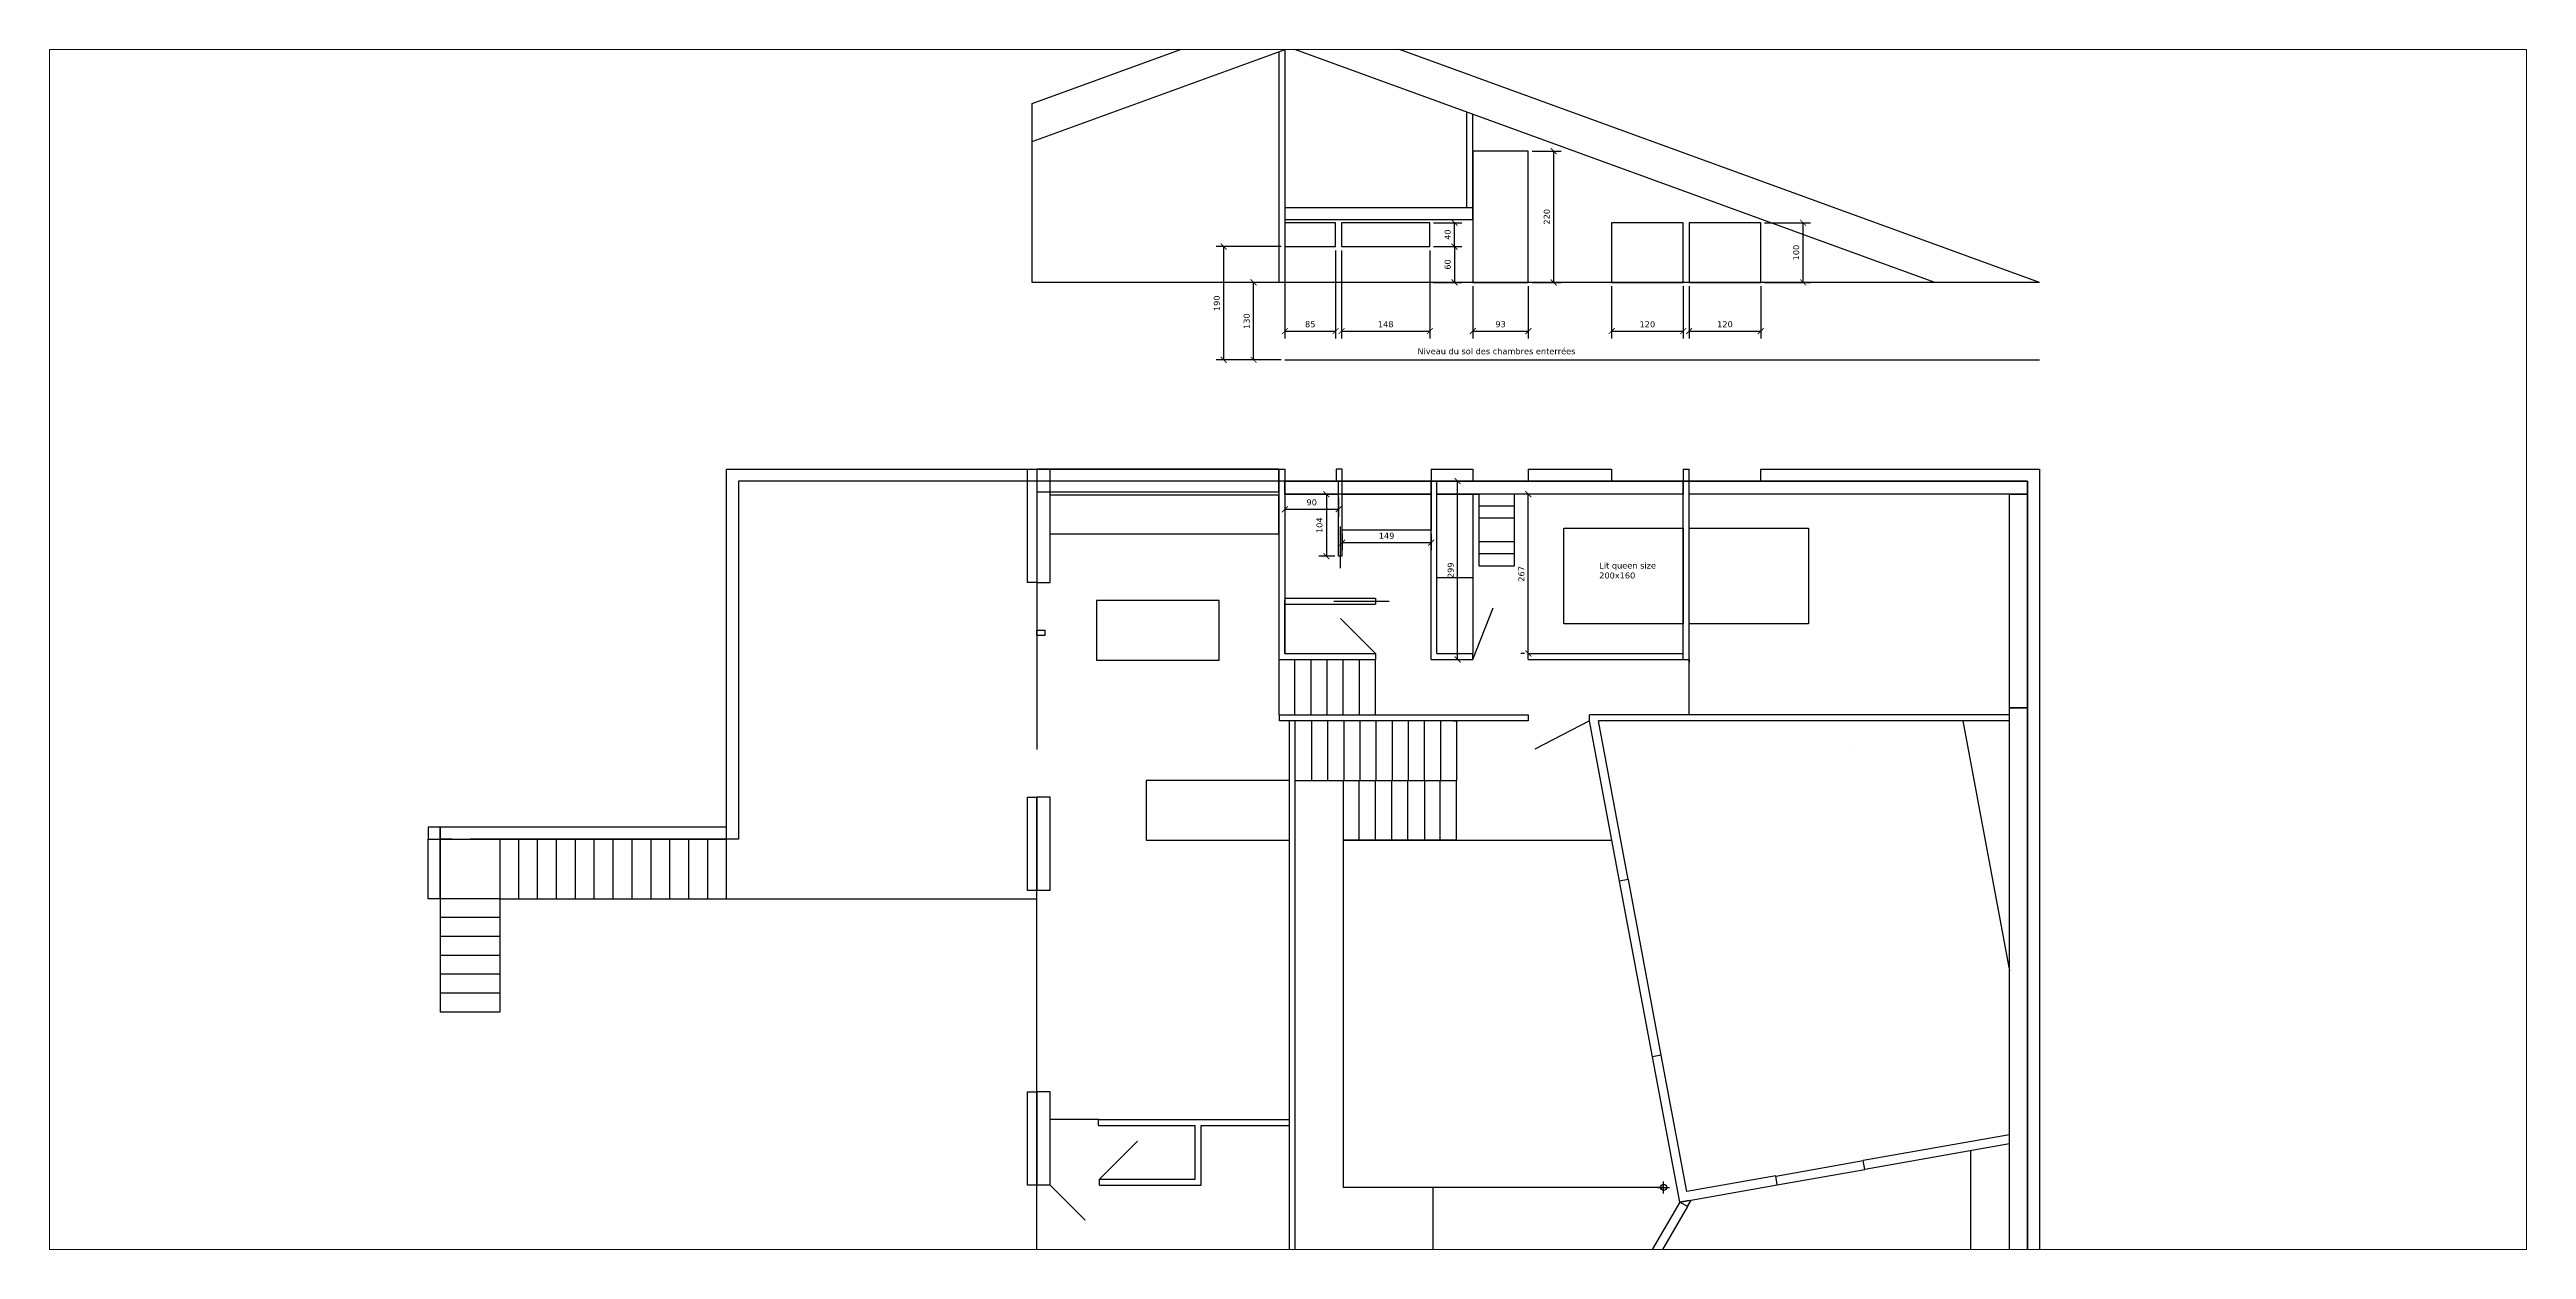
# Paper-space layout 'NiveauRDC' of a CAD drawing. Header units: centimetres. Extents: x -77 to 339, y 22 to 223.
# The model-space entities are those that its viewports show. They can reach past a viewport. Long polylines and large blocks are cut down to what shows.
import ezdxf

# ---------------------------------------------------------------- set-up
doc = ezdxf.new("R2010")
doc.units = ezdxf.units.CM
doc.header["$PDMODE"] = 34
doc.header["$PDSIZE"] = 100
for name, color, linetype in [('A-Roof', 2, 'Continuous'), ('A-terrasse-exterieur', 36, 'Continuous'), ('A-Wall', 30, 'Continuous'), ('AC-Calcul ratios', 4, 'Continuous'), ('Dimensions', 6, 'Continuous'), ('I-Cloison', 11, 'Continuous'), ('I-STAIRS', 44, 'Continuous'), ('IS-Ouate', 253, 'Continuous'), ('Isolant pourtour radier', 36, 'Continuous'), ('Mobilier PMR', 201, 'Continuous'), ('Mur de soutenement', 1, 'Continuous'), ('Portes', 3, 'Continuous'), ('Title Block', 250, 'Continuous')]:
    doc.layers.add(name, color=color, linetype=linetype)
doc.styles.add('Seb', font='Verdana.ttf')
doc.dimstyles.new('d', dxfattribs={"dimtxt": 1, "dimasz": 1, "dimexe": 1.25, "dimexo": 0.625, "dimtad": 1, "dimdec": 1, "dimlfac": 0.1, "dimtxsty": 'Seb', "dimblk": 'ARCHTICK', "dimblk1": 'ARCHTICK', "dimblk2": 'ARCHTICK', "dimcen": 2.5, "dimclrd": 256, "dimclre": 256, "dimadec": 0, "dimazin": 0, "dimtfac": 1, "dimtdec": 1, "dimtmove": 0, "dimatfit": 3, "dimldrblk": 'ARCHTICK', "dimfxl": 1, "dimlwd": -1, "dimlwe": -1, "dimarcsym": 0})

# ---------------------------------------------------------------- blocks, each defined once
blk = doc.blocks.new('_ArchTick')
at = {"color": 0, "linetype": 'ByBlock', "const_width": 0.15}
blk.add_lwpolyline([(-0.5, -0.5), (0.5, 0.5)], dxfattribs=at)
blk = doc.blocks.new('*D2676')
at = {"layer": 'Defpoints', "color": 0, "transparency": 16777216}
for p in [(668647, 79675), (669847, 79675), (669847, 78858)]:
    blk.add_point(p, dxfattribs=at)
at = {"layer": 'Dimensions', "transparency": 16777216}
for p, q in [((668647, 79612), (668647, 78733)), ((669847, 79612), (669847, 78733)), ((668647, 78858), (669847, 78858))]:
    blk.add_line(p, q, dxfattribs=at)
at = {"layer": 'Dimensions', "transparency": 16777216, "xscale": 100, "yscale": 100, "zscale": 100, "rotation": 180}
blk.add_blockref('_ArchTick', (668647, 78858), dxfattribs=at)
at = {"layer": 'Dimensions', "transparency": 16777216, "xscale": 100, "yscale": 100, "zscale": 100}
blk.add_blockref('_ArchTick', (669847, 78858), dxfattribs=at)
at = {"layer": 'Dimensions', "color": 0, "transparency": 16777216, "insert": (669247, 78973), "char_height": 100, "attachment_point": 5, "style": 'Seb'}
blk.add_mtext('120', dxfattribs=at)
blk = doc.blocks.new('*D2677')
at = {"layer": 'Defpoints', "color": 0, "transparency": 16777216}
for p in [(667347, 79675), (668547, 79675), (668547, 78858)]:
    blk.add_point(p, dxfattribs=at)
at = {"layer": 'Dimensions', "transparency": 16777216}
for p, q in [((667347, 79612), (667347, 78733)), ((668547, 79612), (668547, 78733)), ((667347, 78858), (668547, 78858))]:
    blk.add_line(p, q, dxfattribs=at)
at = {"layer": 'Dimensions', "transparency": 16777216, "xscale": 100, "yscale": 100, "zscale": 100, "rotation": 180}
blk.add_blockref('_ArchTick', (667347, 78858), dxfattribs=at)
at = {"layer": 'Dimensions', "transparency": 16777216, "xscale": 100, "yscale": 100, "zscale": 100}
blk.add_blockref('_ArchTick', (668547, 78858), dxfattribs=at)
at = {"layer": 'Dimensions', "color": 0, "transparency": 16777216, "insert": (667947, 78973), "char_height": 100, "attachment_point": 5, "style": 'Seb'}
blk.add_mtext('120', dxfattribs=at)
blk = doc.blocks.new('*D2678')
at = {"layer": 'Defpoints', "color": 0, "transparency": 16777216}
for p in [(665022, 79675), (665952, 79675), (665952, 78858)]:
    blk.add_point(p, dxfattribs=at)
at = {"layer": 'Dimensions', "transparency": 16777216}
for p, q in [((665022, 79612), (665022, 78733)), ((665952, 79612), (665952, 78733)), ((665022, 78858), (665952, 78858))]:
    blk.add_line(p, q, dxfattribs=at)
at = {"layer": 'Dimensions', "transparency": 16777216, "xscale": 100, "yscale": 100, "zscale": 100, "rotation": 180}
blk.add_blockref('_ArchTick', (665022, 78858), dxfattribs=at)
at = {"layer": 'Dimensions', "transparency": 16777216, "xscale": 100, "yscale": 100, "zscale": 100}
blk.add_blockref('_ArchTick', (665952, 78858), dxfattribs=at)
at = {"layer": 'Dimensions', "color": 0, "transparency": 16777216, "insert": (665487, 78973), "char_height": 100, "attachment_point": 5, "style": 'Seb'}
blk.add_mtext('93', dxfattribs=at)
blk = doc.blocks.new('*D2679')
at = {"layer": 'Defpoints', "color": 0, "transparency": 16777216}
for p in [(662822, 80275), (664302, 80275), (664302, 78858)]:
    blk.add_point(p, dxfattribs=at)
at = {"layer": 'Dimensions', "transparency": 16777216}
for p, q in [((662822, 80212), (662822, 78733)), ((664302, 80212), (664302, 78733)), ((662822, 78858), (664302, 78858))]:
    blk.add_line(p, q, dxfattribs=at)
at = {"layer": 'Dimensions', "transparency": 16777216, "xscale": 100, "yscale": 100, "zscale": 100, "rotation": 180}
blk.add_blockref('_ArchTick', (662822, 78858), dxfattribs=at)
at = {"layer": 'Dimensions', "transparency": 16777216, "xscale": 100, "yscale": 100, "zscale": 100}
blk.add_blockref('_ArchTick', (664302, 78858), dxfattribs=at)
at = {"layer": 'Dimensions', "color": 0, "transparency": 16777216, "insert": (663562, 78973), "char_height": 100, "attachment_point": 5, "style": 'Seb'}
blk.add_mtext('148', dxfattribs=at)
blk = doc.blocks.new('*D2680')
at = {"layer": 'Defpoints', "color": 0, "transparency": 16777216}
for p in [(661872, 80275), (662722, 80275), (662722, 78858)]:
    blk.add_point(p, dxfattribs=at)
at = {"layer": 'Dimensions', "transparency": 16777216}
for p, q in [((661872, 80212), (661872, 78733)), ((662722, 80212), (662722, 78733)), ((661872, 78858), (662722, 78858))]:
    blk.add_line(p, q, dxfattribs=at)
at = {"layer": 'Dimensions', "transparency": 16777216, "xscale": 100, "yscale": 100, "zscale": 100, "rotation": 180}
blk.add_blockref('_ArchTick', (661872, 78858), dxfattribs=at)
at = {"layer": 'Dimensions', "transparency": 16777216, "xscale": 100, "yscale": 100, "zscale": 100}
blk.add_blockref('_ArchTick', (662722, 78858), dxfattribs=at)
at = {"layer": 'Dimensions', "color": 0, "transparency": 16777216, "insert": (662297, 78973), "char_height": 100, "attachment_point": 5, "style": 'Seb'}
blk.add_mtext('85', dxfattribs=at)
blk = doc.blocks.new('*D2681')
at = {"layer": 'Defpoints', "color": 0, "transparency": 16777216}
for p in [(664302, 80275), (664302, 79675), (664715, 79675)]:
    blk.add_point(p, dxfattribs=at)
at = {"layer": 'Dimensions', "transparency": 16777216}
for p, q in [((664364, 80275), (664840, 80275)), ((664715, 80275), (664715, 79675)), ((664364, 79675), (664840, 79675))]:
    blk.add_line(p, q, dxfattribs=at)
at = {"layer": 'Dimensions', "transparency": 16777216, "xscale": 100, "yscale": 100, "zscale": 100}
for p, rotation in [((664715, 80275), 90), ((664715, 79675), 270)]:
    blk.add_blockref('_ArchTick', p, dxfattribs=dict(at, rotation=rotation))
at = {"layer": 'Dimensions', "color": 0, "transparency": 16777216, "insert": (664600, 79975), "char_height": 100, "attachment_point": 5, "rotation": 90, "style": 'Seb'}
blk.add_mtext('60', dxfattribs=at)
blk = doc.blocks.new('*D2682')
at = {"layer": 'Defpoints', "color": 0, "transparency": 16777216}
for p in [(664302, 80675), (664715, 80675), (664302, 80275)]:
    blk.add_point(p, dxfattribs=at)
at = {"layer": 'Dimensions', "transparency": 16777216}
for p, q in [((664364, 80675), (664840, 80675)), ((664715, 80275), (664715, 80675)), ((664364, 80275), (664840, 80275))]:
    blk.add_line(p, q, dxfattribs=at)
at = {"layer": 'Dimensions', "transparency": 16777216, "xscale": 100, "yscale": 100, "zscale": 100}
for p, rotation in [((664715, 80675), 90), ((664715, 80275), 270)]:
    blk.add_blockref('_ArchTick', p, dxfattribs=dict(at, rotation=rotation))
at = {"layer": 'Dimensions', "color": 0, "transparency": 16777216, "insert": (664600, 80475), "char_height": 100, "attachment_point": 5, "rotation": 90, "style": 'Seb'}
blk.add_mtext('40', dxfattribs=at)
blk = doc.blocks.new('*D2683')
at = {"layer": 'Defpoints', "color": 0, "transparency": 16777216}
for p in [(665952, 81875), (666377, 81875), (665952, 79675)]:
    blk.add_point(p, dxfattribs=at)
at = {"layer": 'Dimensions', "transparency": 16777216}
for p, q in [((666014, 81875), (666502, 81875)), ((666377, 79675), (666377, 81875)), ((666014, 79675), (666502, 79675))]:
    blk.add_line(p, q, dxfattribs=at)
at = {"layer": 'Dimensions', "transparency": 16777216, "xscale": 100, "yscale": 100, "zscale": 100}
for p, rotation in [((666377, 81875), 90), ((666377, 79675), 270)]:
    blk.add_blockref('_ArchTick', p, dxfattribs=dict(at, rotation=rotation))
at = {"layer": 'Dimensions', "color": 0, "transparency": 16777216, "insert": (666262, 80775), "char_height": 100, "attachment_point": 5, "rotation": 90, "style": 'Seb'}
blk.add_mtext('220', dxfattribs=at)
blk = doc.blocks.new('*D2684')
at = {"layer": 'Defpoints', "color": 0, "transparency": 16777216}
for p in [(669847, 80675), (670556, 80675), (669847, 79675)]:
    blk.add_point(p, dxfattribs=at)
at = {"layer": 'Dimensions', "transparency": 16777216}
for p, q in [((669910, 80675), (670681, 80675)), ((670556, 79675), (670556, 80675)), ((669910, 79675), (670681, 79675))]:
    blk.add_line(p, q, dxfattribs=at)
at = {"layer": 'Dimensions', "transparency": 16777216, "xscale": 100, "yscale": 100, "zscale": 100}
for p, rotation in [((670556, 80675), 90), ((670556, 79675), 270)]:
    blk.add_blockref('_ArchTick', p, dxfattribs=dict(at, rotation=rotation))
at = {"layer": 'Dimensions', "color": 0, "transparency": 16777216, "insert": (670441, 80175), "char_height": 100, "attachment_point": 5, "rotation": 90, "style": 'Seb'}
blk.add_mtext('100', dxfattribs=at)
blk = doc.blocks.new('*D2685')
at = {"layer": 'Defpoints', "color": 0, "transparency": 16777216}
for p in [(662772, 76123), (662568, 75083), (662772, 75083)]:
    blk.add_point(p, dxfattribs=at)
at = {"layer": 'Dimensions', "transparency": 16777216}
for p, q in [((662709, 76123), (662443, 76123)), ((662568, 76123), (662568, 75083)), ((662709, 75083), (662443, 75083))]:
    blk.add_line(p, q, dxfattribs=at)
at = {"layer": 'Dimensions', "transparency": 16777216, "xscale": 100, "yscale": 100, "zscale": 100}
for p, rotation in [((662568, 76123), 90), ((662568, 75083), 270)]:
    blk.add_blockref('_ArchTick', p, dxfattribs=dict(at, rotation=rotation))
at = {"layer": 'Dimensions', "color": 0, "transparency": 16777216, "insert": (662453, 75603), "char_height": 100, "attachment_point": 5, "rotation": 90, "style": 'Seb'}
blk.add_mtext('104', dxfattribs=at)
blk = doc.blocks.new('*D2686')
at = {"layer": 'Defpoints', "color": 0, "transparency": 16777216}
for p in [(661872, 76123), (662772, 76123), (662772, 75872)]:
    blk.add_point(p, dxfattribs=at)
at = {"layer": 'Dimensions', "transparency": 16777216}
for p, q in [((661872, 76061), (661872, 75747)), ((662772, 76061), (662772, 75747)), ((661872, 75872), (662772, 75872))]:
    blk.add_line(p, q, dxfattribs=at)
at = {"layer": 'Dimensions', "transparency": 16777216, "xscale": 100, "yscale": 100, "zscale": 100, "rotation": 180}
blk.add_blockref('_ArchTick', (661872, 75872), dxfattribs=at)
at = {"layer": 'Dimensions', "transparency": 16777216, "xscale": 100, "yscale": 100, "zscale": 100}
blk.add_blockref('_ArchTick', (662772, 75872), dxfattribs=at)
at = {"layer": 'Dimensions', "color": 0, "transparency": 16777216, "insert": (662322, 75986), "char_height": 100, "attachment_point": 5, "style": 'Seb'}
blk.add_mtext('90', dxfattribs=at)
blk = doc.blocks.new('*D2687')
at = {"layer": 'Defpoints', "color": 0, "transparency": 16777216}
for p in [(662832, 75523), (664322, 75523), (664322, 75312)]:
    blk.add_point(p, dxfattribs=at)
at = {"layer": 'Dimensions', "transparency": 16777216}
for p, q in [((662832, 75461), (662832, 75187)), ((662832, 75312), (664322, 75312)), ((664322, 75461), (664322, 75187))]:
    blk.add_line(p, q, dxfattribs=at)
at = {"layer": 'Dimensions', "transparency": 16777216, "xscale": 100, "yscale": 100, "zscale": 100, "rotation": 180}
blk.add_blockref('_ArchTick', (662832, 75312), dxfattribs=at)
at = {"layer": 'Dimensions', "transparency": 16777216, "xscale": 100, "yscale": 100, "zscale": 100}
blk.add_blockref('_ArchTick', (664322, 75312), dxfattribs=at)
at = {"layer": 'Dimensions', "color": 0, "transparency": 16777216, "insert": (663577, 75427), "char_height": 100, "attachment_point": 5, "style": 'Seb'}
blk.add_mtext('149', dxfattribs=at)
blk = doc.blocks.new('*D2688')
at = {"layer": 'Defpoints', "color": 0, "transparency": 16777216}
for p in [(660847, 80275), (661872, 80275), (661872, 78375)]:
    blk.add_point(p, dxfattribs=at)
at = {"layer": 'Dimensions', "transparency": 16777216}
for p, q in [((661809, 80275), (660722, 80275)), ((660847, 78375), (660847, 80275)), ((661809, 78375), (660722, 78375))]:
    blk.add_line(p, q, dxfattribs=at)
at = {"layer": 'Dimensions', "transparency": 16777216, "xscale": 100, "yscale": 100, "zscale": 100}
for p, rotation in [((660847, 80275), 90), ((660847, 78375), 270)]:
    blk.add_blockref('_ArchTick', p, dxfattribs=dict(at, rotation=rotation))
at = {"layer": 'Dimensions', "color": 0, "transparency": 16777216, "insert": (660732, 79325), "char_height": 100, "attachment_point": 5, "rotation": 90, "style": 'Seb'}
blk.add_mtext('190', dxfattribs=at)
blk = doc.blocks.new('*D2689')
at = {"layer": 'Defpoints', "color": 0, "transparency": 16777216}
for p in [(661348, 79675), (661872, 79675), (661872, 78375)]:
    blk.add_point(p, dxfattribs=at)
at = {"layer": 'Dimensions', "transparency": 16777216}
for p, q in [((661809, 79675), (661223, 79675)), ((661348, 78375), (661348, 79675)), ((661809, 78375), (661223, 78375))]:
    blk.add_line(p, q, dxfattribs=at)
at = {"layer": 'Dimensions', "transparency": 16777216, "xscale": 100, "yscale": 100, "zscale": 100}
for p, rotation in [((661348, 79675), 90), ((661348, 78375), 270)]:
    blk.add_blockref('_ArchTick', p, dxfattribs=dict(at, rotation=rotation))
at = {"layer": 'Dimensions', "color": 0, "transparency": 16777216, "insert": (661233, 79025), "char_height": 100, "attachment_point": 5, "rotation": 90, "style": 'Seb'}
blk.add_mtext('130', dxfattribs=at)
blk = doc.blocks.new('*D2690')
at = {"layer": 'Defpoints', "color": 0, "transparency": 16777216}
for p in [(664322, 76343), (664766, 76343), (664322, 73353)]:
    blk.add_point(p, dxfattribs=at)
at = {"layer": 'Dimensions', "transparency": 16777216}
for p, q in [((664384, 76343), (664891, 76343)), ((664766, 73353), (664766, 76343)), ((664384, 73353), (664891, 73353))]:
    blk.add_line(p, q, dxfattribs=at)
at = {"layer": 'Dimensions', "transparency": 16777216, "xscale": 100, "yscale": 100, "zscale": 100}
for p, rotation in [((664766, 76343), 90), ((664766, 73353), 270)]:
    blk.add_blockref('_ArchTick', p, dxfattribs=dict(at, rotation=rotation))
at = {"layer": 'Dimensions', "color": 0, "transparency": 16777216, "insert": (664651, 74848), "char_height": 100, "attachment_point": 5, "rotation": 90, "style": 'Seb'}
blk.add_mtext('299', dxfattribs=at)
blk = doc.blocks.new('*D2691')
at = {"layer": 'Defpoints', "color": 0, "transparency": 16777216}
for p in [(665952, 76123), (665952, 76123), (665952, 73453)]:
    blk.add_point(p, dxfattribs=at)
at = {"layer": 'Dimensions', "transparency": 16777216}
for p, q in [((665889, 76123), (665827, 76123)), ((665952, 73453), (665952, 76123)), ((665889, 73453), (665827, 73453))]:
    blk.add_line(p, q, dxfattribs=at)
at = {"layer": 'Dimensions', "transparency": 16777216, "xscale": 100, "yscale": 100, "zscale": 100}
for p, rotation in [((665952, 76123), 90), ((665952, 73453), 270)]:
    blk.add_blockref('_ArchTick', p, dxfattribs=dict(at, rotation=rotation))
at = {"layer": 'Dimensions', "color": 0, "transparency": 16777216, "insert": (665837, 74788), "char_height": 100, "attachment_point": 5, "rotation": 90, "style": 'Seb'}
blk.add_mtext('267', dxfattribs=at)

msp = doc.modelspace()

# ---------------------------------------------------------------- linework, layer by layer
at = {"layer": 'A-Roof'}
for p, q in [((657637.75, 82674.58), (661956.54, 84246.48)), ((674517.75, 79674.58), (661956.54, 84246.48)), ((657637.75, 82036.07), (661956.54, 83607.98)), ((672763.47, 79674.58), (661956.54, 83607.98)), ((657637.75, 79674.58), (657637.75, 82674.58)), ((674517.75, 79674.58), (657637.75, 79674.58))]:
    msp.add_line(p, q, dxfattribs=at)
at = {"layer": 'A-terrasse-exterieur'}
msp.add_line((652517.75, 69343.39), (657717.75, 69343.39), dxfattribs=at)
at = {"layer": 'A-Wall'}
for points in [[(657717.75, 74643.39), (657557.75, 74643.39), (657557.75, 76543.39), (657717.75, 76543.39), (657717.75, 74643.39)], [(657717.75, 64543.39), (657557.75, 64543.39), (657557.75, 66103.39), (657717.75, 66103.39), (657717.75, 64543.39)]]:
    msp.add_lwpolyline(points, dxfattribs=at)
for points in [[(657717.75, 76543.39), (657717.75, 76163.39), (661771.54, 76163.39), (661771.54, 76543.39)], [(657717.75, 69483.39), (657557.75, 69483.39), (657557.75, 71043.39), (657717.75, 71043.39)]]:
    msp.add_lwpolyline(points, close=True, dxfattribs=at)
at = {"layer": 'AC-Calcul ratios'}
for p, q in [((667480.87, 69637.93), (666977.99, 72323.39)), ((667627.22, 69663.73), (667127.63, 72323.39)), ((667627.22, 69663.73), (667480.87, 69637.93)), ((668180.6, 66717.74), (668032.59, 66691.64)), ((668488.34, 64257.82), (668032.59, 66691.64)), ((668609.72, 64433.2), (668180.6, 66717.74)), ((674017.75, 65386.78), (671563.31, 64954)), ((674017.75, 65234.47), (671589.48, 64805.57)), ((671589.64, 64804.66), (671563.31, 64954)), ((668488.34, 64257.82), (670123.13, 64546.08)), ((670096.79, 64695.41), (668609.72, 64433.2)), ((670123.13, 64546.08), (670096.79, 64695.41)), ((668645.91, 64285.65), (668488.34, 64257.82)), ((668618.25, 64182.82), (668488.34, 64257.82)), ((668618.25, 64182.82), (668681.18, 64291.82))]:
    msp.add_line(p, q, dxfattribs=at)
msp.add_lwpolyline([(673232.25, 72323.39), (674017.75, 68136.66)], dxfattribs=at)
at = {"layer": 'I-Cloison'}
for p, q in [((661771.54, 83540.64), (661771.54, 79674.58)), ((661871.54, 83577.04), (661871.54, 79674.58)), ((664921.54, 80924.58), (664921.54, 82528.81)), ((665021.54, 80924.58), (665021.54, 82492.41)), ((665021.54, 80924.58), (661871.54, 80924.58)), ((665021.54, 80724.58), (661871.54, 80724.58)), ((665021.54, 80724.58), (665021.54, 80924.58)), ((661871.54, 78374.58), (674517.75, 78374.58)), ((657717.75, 76543.39), (657717.75, 74643.39)), ((657937.75, 74643.39), (657937.75, 76543.39)), ((661771.54, 76543.39), (661771.54, 76108.39)), ((661871.54, 76543.39), (661871.54, 76343.39)), ((661771.54, 76343.39), (661771.54, 73353.39)), ((661871.54, 76343.39), (661771.54, 76343.39)), ((661871.54, 76343.39), (661871.54, 73453.39)), ((661871.54, 76123.39), (662771.54, 76123.39)), ((661871.54, 76123.39), (661871.54, 74283.39)), ((662771.54, 75083.39), (662771.54, 76343.39)), ((662831.54, 75083.39), (662831.54, 76343.39)), ((664321.54, 73353.39), (664321.54, 76343.39)), ((664421.54, 73453.39), (664421.54, 76343.39)), ((664421.54, 76123.39), (665021.54, 76123.39)), ((665021.54, 76123.39), (665021.54, 73453.39)), ((665021.54, 76123.39), (665121.54, 76123.39)), ((665121.54, 76123.39), (665121.54, 74923.39)), ((665721.54, 74923.39), (665721.54, 76123.39)), ((668327.35, 76343.39), (668547.35, 76343.39)), ((668547.35, 73353.39), (668547.35, 76343.39)), ((668647.35, 76343.39), (668547.35, 76343.39)), ((668647.35, 73353.39), (668647.35, 76343.39)), ((665721.54, 75923.39), (665121.54, 75923.39)), ((665721.54, 75723.39), (665121.54, 75723.39)), ((665721.54, 75323.39), (665121.54, 75323.39)), ((662831.54, 75083.39), (662771.54, 75083.39)), ((665021.54, 74723.39), (664421.54, 74723.39)), ((665721.54, 75123.39), (665121.54, 75123.39)), ((665121.54, 74923.39), (665721.54, 74923.39)), ((657717.75, 74643.39), (657937.75, 74643.39)), ((661871.54, 74383.39), (663391.54, 74383.39)), ((661871.54, 73453.39), (661871.54, 74353.39)), ((663391.54, 74383.39), (663391.54, 74283.39)), ((661871.54, 74283.39), (663391.54, 74283.39)), ((657717.75, 73763.39), (657717.75, 73843.39)), ((657717.75, 73843.39), (657857.75, 73843.39)), ((657717.75, 73763.39), (657857.75, 73763.39)), ((657857.75, 73763.39), (657857.75, 73843.39)), ((661771.54, 73353.39), (663391.54, 73353.39)), ((661871.54, 73453.39), (663391.54, 73453.39)), ((663391.54, 73453.39), (663391.54, 73353.39)), ((664321.54, 73353.39), (665021.54, 73353.39)), ((664421.54, 73453.39), (665021.54, 73453.39)), ((665021.54, 73353.39), (665021.54, 73453.39)), ((665951.54, 73453.39), (668547.35, 73453.39)), ((665951.54, 73353.39), (665951.54, 73453.39)), ((665951.54, 73353.39), (668647.35, 73353.39)), ((668647.35, 73353.39), (668647.35, 73303.39)), ((661780.41, 72323.39), (661780.41, 72423.39)), ((665947.99, 72323.39), (661780.41, 72323.39)), ((661947.75, 61163.39), (661947.75, 72323.39)), ((662047.75, 61163.39), (662047.75, 72323.39)), ((665947.99, 72423.39), (665947.99, 72323.39)), ((674017.75, 72423.39), (666977.99, 72423.39)), ((666977.99, 72323.39), (666977.99, 72423.39)), ((674017.75, 72323.39), (667127.63, 72323.39)), ((671417.75, 71908.44), (671417.75, 71908.44)), ((657717.75, 69483.39), (657717.75, 71043.39)), ((657937.75, 71043.39), (657717.75, 71043.39)), ((657937.75, 69483.39), (657937.75, 71043.39)), ((657937.75, 69483.39), (657717.75, 69483.39)), ((657717.75, 64543.39), (657717.75, 66103.39)), ((657937.75, 66103.39), (657717.75, 66103.39)), ((657937.75, 64543.39), (657937.75, 66103.39)), ((658747.75, 65643.39), (661947.75, 65643.39)), ((658747.75, 65543.39), (658747.75, 65643.39)), ((658747.75, 65543.39), (660367.75, 65543.39)), ((660367.75, 64643.39), (660367.75, 65543.39)), ((660467.75, 64543.39), (660467.75, 65543.39)), ((660467.75, 65543.39), (661947.75, 65543.39)), ((661947.75, 61163.39), (661947.75, 65333.39)), ((657937.75, 64543.39), (657717.75, 64543.39)), ((658767.75, 64543.39), (658767.75, 64643.39)), ((658767.75, 64643.39), (660367.75, 64643.39)), ((658767.75, 64543.39), (660467.75, 64543.39)), ((660647.75, 61163.39), (660647.75, 63363.39)), ((660647.75, 63363.39), (660747.75, 63363.39)), ((660747.75, 63363.39), (660747.75, 63163.39))]:
    msp.add_line(p, q, dxfattribs=at)
for points in [[(664321.54, 76123.39), (664321.54, 75523.39), (662831.54, 75523.39), (662831.54, 76123.39), (664321.54, 76123.39)], [(661771.54, 72423.39), (665947.99, 72423.39)]]:
    msp.add_lwpolyline(points, dxfattribs=at)
for points in [[(668547.35, 73953.39), (666547.35, 73953.39), (666547.35, 75553.39), (668547.35, 75553.39)], [(670647.35, 73953.39), (668647.35, 73953.39), (668647.35, 75553.39), (670647.35, 75553.39)], [(658647.75, 61763.39), (660647.75, 61763.39), (660647.75, 63363.39), (658647.75, 63363.39)]]:
    msp.add_lwpolyline(points, close=True, dxfattribs=at)
at = {"layer": 'I-STAIRS'}
for p, q in [((662041.54, 72423.39), (662041.54, 73353.39)), ((662311.54, 72423.39), (662311.54, 73353.39)), ((662581.54, 72423.39), (662581.54, 73353.39)), ((662851.54, 72423.39), (662851.54, 73353.39)), ((663121.54, 72423.39), (663121.54, 73353.39)), ((663391.54, 72423.39), (663391.54, 73353.39)), ((662807.75, 72323.39), (662047.75, 72323.39)), ((662317.75, 72323.39), (662317.75, 71323.39)), ((662587.75, 72323.39), (662587.75, 71323.39)), ((663077.75, 72323.39), (662807.75, 72323.39)), ((662857.75, 72323.39), (662857.75, 71323.39)), ((663347.75, 72323.39), (663077.75, 72323.39)), ((663127.75, 72323.39), (663127.75, 71323.39)), ((663617.75, 72323.39), (663347.75, 72323.39)), ((663397.75, 72323.39), (663397.75, 71323.39)), ((663887.75, 72323.39), (663617.75, 72323.39)), ((663667.75, 72323.39), (663667.75, 71323.39)), ((664157.75, 72323.39), (663887.75, 72323.39)), ((663937.75, 72323.39), (663937.75, 71323.39)), ((664427.75, 72323.39), (664157.75, 72323.39)), ((664207.75, 72323.39), (664207.75, 71323.39)), ((664697.75, 72323.39), (664427.75, 72323.39)), ((664697.75, 72323.39), (664427.75, 72323.39)), ((664477.75, 72323.39), (664477.75, 71323.39)), ((664697.75, 72323.39), (664747.75, 72323.39)), ((664747.75, 72323.39), (664747.75, 71323.39)), ((668687.35, 72323.39), (668687.35, 72323.39)), ((669257.35, 72323.39), (669257.35, 72323.39)), ((662047.75, 71323.39), (664747.75, 71323.39)), ((662847.75, 71323.39), (662847.75, 70323.39)), ((663119.18, 70323.39), (663119.18, 71323.39)), ((663390.61, 70323.39), (663390.61, 71323.39)), ((663651.54, 71323.39), (663651.54, 71323.39)), ((663662.04, 70323.39), (663662.04, 71323.39)), ((663933.47, 70323.39), (663933.47, 71323.39)), ((664217.76, 70323.39), (664217.76, 71323.39)), ((664476.33, 70323.39), (664476.33, 71323.39)), ((664747.75, 70323.39), (664747.75, 71323.39)), ((652517.75, 70343.39), (648217.75, 70343.39)), ((649034.42, 69343.39), (649034.42, 70343.39)), ((649351.09, 69343.39), (649351.09, 70343.39)), ((649667.75, 69343.39), (649667.75, 70343.39)), ((649984.42, 69343.39), (649984.42, 70343.39)), ((650301.09, 69343.39), (650301.09, 70343.39)), ((650617.75, 69343.39), (650617.75, 70343.39)), ((650934.42, 69343.39), (650934.42, 70343.39)), ((651251.09, 69343.39), (651251.09, 70343.39)), ((651567.75, 69343.39), (651567.75, 70343.39)), ((651884.42, 69343.39), (651884.42, 70343.39)), ((652201.09, 69343.39), (652201.09, 70343.39)), ((652517.75, 69343.39), (652517.75, 70343.39)), ((662847.75, 70323.39), (667352.51, 70323.39)), ((662847.75, 70323.39), (662847.75, 64503.39)), ((662847.75, 70323.39), (662847.75, 68703.39)), ((664747.75, 70323.39), (662847.75, 70323.39)), ((664217.76, 70323.39), (664217.76, 70323.39)), ((647717.75, 69343.39), (647717.75, 67443.39)), ((648717.75, 69343.39), (652517.75, 69343.39)), ((648717.75, 69343.39), (648717.75, 67443.39)), ((648717.75, 69026.72), (647717.75, 69026.72)), ((648717.75, 68710.05), (647717.75, 68710.05)), ((648717.75, 68393.39), (647717.75, 68393.39)), ((648717.75, 68076.72), (647717.75, 68076.72)), ((648717.75, 67760.05), (647717.75, 67760.05)), ((648717.75, 67443.39), (647717.75, 67443.39)), ((668219.75, 64503.39), (662847.75, 64503.39)), ((664357.75, 61163.39), (664357.75, 64503.39))]:
    msp.add_line(p, q, dxfattribs=at)
msp.add_lwpolyline([(647717.75, 70343.39), (648717.75, 70343.39), (648717.75, 69343.39), (647717.75, 69343.39)], close=True, dxfattribs=at)
at = {"layer": 'IS-Ouate'}
for points in [[(661871.54, 76343.39), (664321.54, 76343.39), (664321.54, 76123.39), (661871.54, 76123.39), (661871.54, 76343.39)], [(664301.54, 76343.39), (668547.35, 76343.39), (668547.35, 76123.39), (664421.54, 76123.39), (664421.54, 76343.39)], [(668647.35, 76343.39), (674317.75, 76343.39), (674317.75, 76123.39), (668647.35, 76123.39), (668647.35, 76343.39)], [(674317.75, 72543.39), (674017.75, 72543.39), (674017.75, 76123.39), (674317.75, 76123.39), (674317.75, 72543.39)]]:
    msp.add_lwpolyline(points, dxfattribs=at)
at = {"layer": 'Isolant pourtour radier'}
msp.add_lwpolyline([(674317.75, 60943.39), (674017.75, 60943.39), (674017.75, 72543.39), (674317.75, 72543.39)], close=True, dxfattribs=at)
at = {"layer": 'Mobilier PMR'}
msp.add_line((673367.75, 61813.39), (673367.75, 65119.66), dxfattribs=at)
at = {"layer": 'Mur de soutenement'}
for p, q in [((661871.54, 76543.39), (661871.54, 76343.39)), ((664321.54, 76543.39), (664321.54, 76343.39)), ((665021.54, 76543.39), (665021.54, 76343.39)), ((665951.54, 76543.39), (665951.54, 76343.39)), ((667347.35, 76543.39), (667347.35, 76343.39)), ((668547.35, 76543.39), (668547.35, 76343.39)), ((668647.35, 76343.39), (668647.35, 76543.39)), ((669847.35, 76343.39), (669847.35, 76543.39)), ((652517.75, 70543.39), (647717.75, 70543.39)), ((647717.75, 70543.39), (647717.75, 70343.39)), ((647717.75, 70343.39), (652517.75, 70343.39)), ((647917.75, 70343.39), (647717.75, 70343.39))]:
    msp.add_line(p, q, dxfattribs=at)
for points in [[(652517.75, 76343.39), (652517.75, 76543.39), (661871.54, 76543.39)], [(652717.75, 76343.39), (652717.75, 70343.39), (652517.75, 70343.39), (652517.75, 76543.39), (652717.75, 76543.39)], [(664321.54, 76543.39), (665021.54, 76543.39)], [(665951.54, 76543.39), (667347.35, 76543.39)], [(668547.35, 76543.39), (668647.35, 76543.39)], [(669847.35, 76543.39), (674517.75, 76543.39), (674517.75, 76343.39)], [(674317.75, 76543.39), (674517.75, 76543.39), (674517.75, 60783.39), (674317.75, 60783.39), (674317.75, 76343.39)], [(674317.75, 76343.39), (652717.75, 76343.39)], [(667757.35, 76343.39), (670057.35, 76343.39)]]:
    msp.add_lwpolyline(points, dxfattribs=at)
for points in [[(662831.54, 76343.39), (662831.54, 76543.39), (662731.54, 76543.39), (662731.54, 76343.39)], [(647517.75, 70343.39), (647717.75, 70343.39), (647717.75, 70543.39), (647517.75, 70543.39)], [(647517.75, 70343.39), (647717.75, 70343.39), (647717.75, 69343.39), (647517.75, 69343.39)]]:
    msp.add_lwpolyline(points, close=True, dxfattribs=at)
at = {"layer": 'Portes'}
for p, q in [((668547.35, 80674.58), (667347.35, 80674.58)), ((667347.35, 80674.58), (667347.35, 79674.58)), ((668547.35, 79674.58), (668547.35, 80674.58)), ((669847.35, 80674.58), (668647.35, 80674.58)), ((668647.35, 80674.58), (668647.35, 79674.58)), ((669847.35, 79674.58), (669847.35, 80674.58)), ((667347.35, 79674.58), (668547.35, 79674.58)), ((668647.35, 79674.58), (669847.35, 79674.58)), ((661871.54, 76343.39), (664321.54, 76343.39)), ((665021.54, 76343.39), (665951.54, 76343.39)), ((668547.35, 76343.39), (667347.35, 76343.39)), ((668647.35, 76343.39), (669847.35, 76343.39)), ((662801.54, 75583.39), (662801.54, 74883.39)), ((657717.75, 75443.39), (657717.75, 73803.39)), ((662691.54, 74333.39), (663621.54, 74333.39)), ((663391.54, 73453.39), (662804.64, 74040.28)), ((665021.54, 73353.39), (665361.95, 74218.85)), ((657717.75, 73803.39), (657717.75, 71843.39)), ((661771.54, 73353.39), (661771.54, 72423.39)), ((668647.35, 72423.39), (668647.35, 73353.39)), ((666977.99, 72323.39), (666062.02, 71852.32)), ((657717.75, 66103.39), (657717.75, 69483.39)), ((668032.59, 66691.64), (667480.87, 69637.93)), ((668180.02, 66719.25), (667628.3, 69665.54)), ((658747.75, 65643.39), (657937.75, 65643.39)), ((658767.75, 64643.39), (659404.15, 65279.78)), ((670097.08, 64693.8), (671563.59, 64952.38)), ((670123.13, 64546.08), (671589.64, 64804.66)), ((657717.75, 61163.39), (657717.75, 64543.39)), ((657937.75, 64543.39), (658524.65, 63956.49)), ((668488.34, 64257.82), (667625.52, 62763.37)), ((668618.25, 64182.82), (667755.43, 62688.37))]:
    msp.add_line(p, q, dxfattribs=at)
for points in [[(665951.54, 79674.58), (665951.54, 81874.58), (665021.54, 81874.58), (665021.54, 79674.58)], [(662721.54, 80274.58), (662721.54, 80674.58), (661871.54, 80674.58), (661871.54, 80274.58)], [(664301.54, 80274.58), (664301.54, 80674.58), (662821.54, 80674.58), (662821.54, 80274.58)], [(660771.54, 74343.39), (658717.75, 74343.39), (658717.75, 73343.39), (660771.54, 73343.39)]]:
    msp.add_lwpolyline(points, close=True, dxfattribs=at)
for points in [[(657717.75, 76143.39), (657717.75, 75443.39)], [(657937.75, 75458.39), (661771.54, 75458.39), (661771.54, 76108.39), (657937.75, 76108.39)], [(661947.75, 71323.39), (659547.75, 71323.39), (659547.75, 70323.39), (661947.75, 70323.39), (661947.75, 71323.39)]]:
    msp.add_lwpolyline(points, dxfattribs=at)
msp.add_point((668219.75, 64503.39), dxfattribs=at)

# ---------------------------------------------------------------- texts
at = {"layer": 'I-Cloison', "char_height": 100, "attachment_point": 1, "style": 'Seb'}
for s, width, insert in [('Niveau du sol des chambres enterrées', 4100.714, (664093.93, 78571.21)), ('Lit queen size\\P200x160', 973.3885, (667139.88, 74978.3))]:
    msp.add_mtext_dynamic_manual_height_columns(s, width=width, gutter_width=500, heights=[0], dxfattribs=dict(at, insert=insert))

# ---------------------------------------------------------------- dimensions: what is measured, and where the dimension line sits
at = {"layer": 'Dimensions'}
for base, p1, p2, picture, middle in [((666376.64, 81874.58), (665951.54, 79674.58), (665951.54, 81874.58), '*D2683', (666261.75, 80774.58)), ((664715.38, 80674.58), (664301.54, 80274.58), (664301.54, 80674.58), '*D2682', (664600.5, 80474.58)), ((670555.56, 80674.58), (669847.35, 79674.58), (669847.35, 80674.58), '*D2684', (670440.68, 80174.58)), ((664715.38, 79674.58), (664301.54, 80274.58), (664301.54, 79674.58), '*D2681', (664600.5, 79974.58)), ((664765.6, 76343.39), (664321.54, 73353.39), (664321.54, 76343.39), '*D2690', (664650.72, 74848.39)), ((662568.02, 75083.39), (662771.54, 76123.39), (662771.54, 75083.39), '*D2685', (662453.13, 75603.39)), ((665951.54, 76123.39), (665951.54, 73453.39), (665951.54, 76123.39), '*D2691', (665836.65, 74788.39))]:
    dim = msp.add_linear_dim(base=base, p1=p1, p2=p2, angle=90, dimstyle='d', dxfattribs=at)
    dim.commit()
    dim.dimension.update_dxf_attribs({"geometry": picture, "text_midpoint": middle})
for base, p2, picture, middle in [((660846.88, 80274.58), (661871.54, 80274.58), '*D2688', (660846.88, 79324.58)), ((661347.52, 79674.58), (661871.54, 79674.58), '*D2689', (661347.52, 79024.58))]:
    dim = msp.add_linear_dim(base=base, p1=(661871.54, 78374.58), p2=p2, angle=90, dimstyle='d', dxfattribs=at)
    dim.commit()
    dim.dimension.update_dxf_attribs({"geometry": picture, "text_midpoint": middle, "dimtype": 160})
for base, p1, p2, picture, middle in [((662721.54, 78857.7), (661871.54, 80274.58), (662721.54, 80274.58), '*D2680', (662296.54, 78972.58)), ((664301.54, 78857.7), (662821.54, 80274.58), (664301.54, 80274.58), '*D2679', (663561.54, 78972.58)), ((665951.54, 78857.7), (665021.54, 79674.58), (665951.54, 79674.58), '*D2678', (665486.54, 78972.58)), ((668547.35, 78857.7), (667347.35, 79674.58), (668547.35, 79674.58), '*D2677', (667947.35, 78972.58)), ((669847.35, 78857.7), (668647.35, 79674.58), (669847.35, 79674.58), '*D2676', (669247.35, 78972.58)), ((662771.54, 75871.56), (661871.54, 76123.39), (662771.54, 76123.39), '*D2686', (662321.54, 75986.45)), ((664321.54, 75312.45), (662831.54, 75523.39), (664321.54, 75523.39), '*D2687', (663576.54, 75427.34))]:
    dim = msp.add_linear_dim(base=base, p1=p1, p2=p2, dimstyle='d', dxfattribs=at)
    dim.commit()
    dim.dimension.update_dxf_attribs({"geometry": picture, "text_midpoint": middle})

psp = doc.layouts.new('NiveauRDC')

# ---------------------------------------------------------------- viewports
at = {"layer": 'Title Block', "view_target_point": (16313.45, 2053.84)}
psp.add_viewport(center=(131.01, 122.53), size=(415.06, 201.1629), view_center_point=(645611.3, 71466.49), view_height=20116.2884, dxfattribs=at)

doc.saveas('drawing.dxf')
